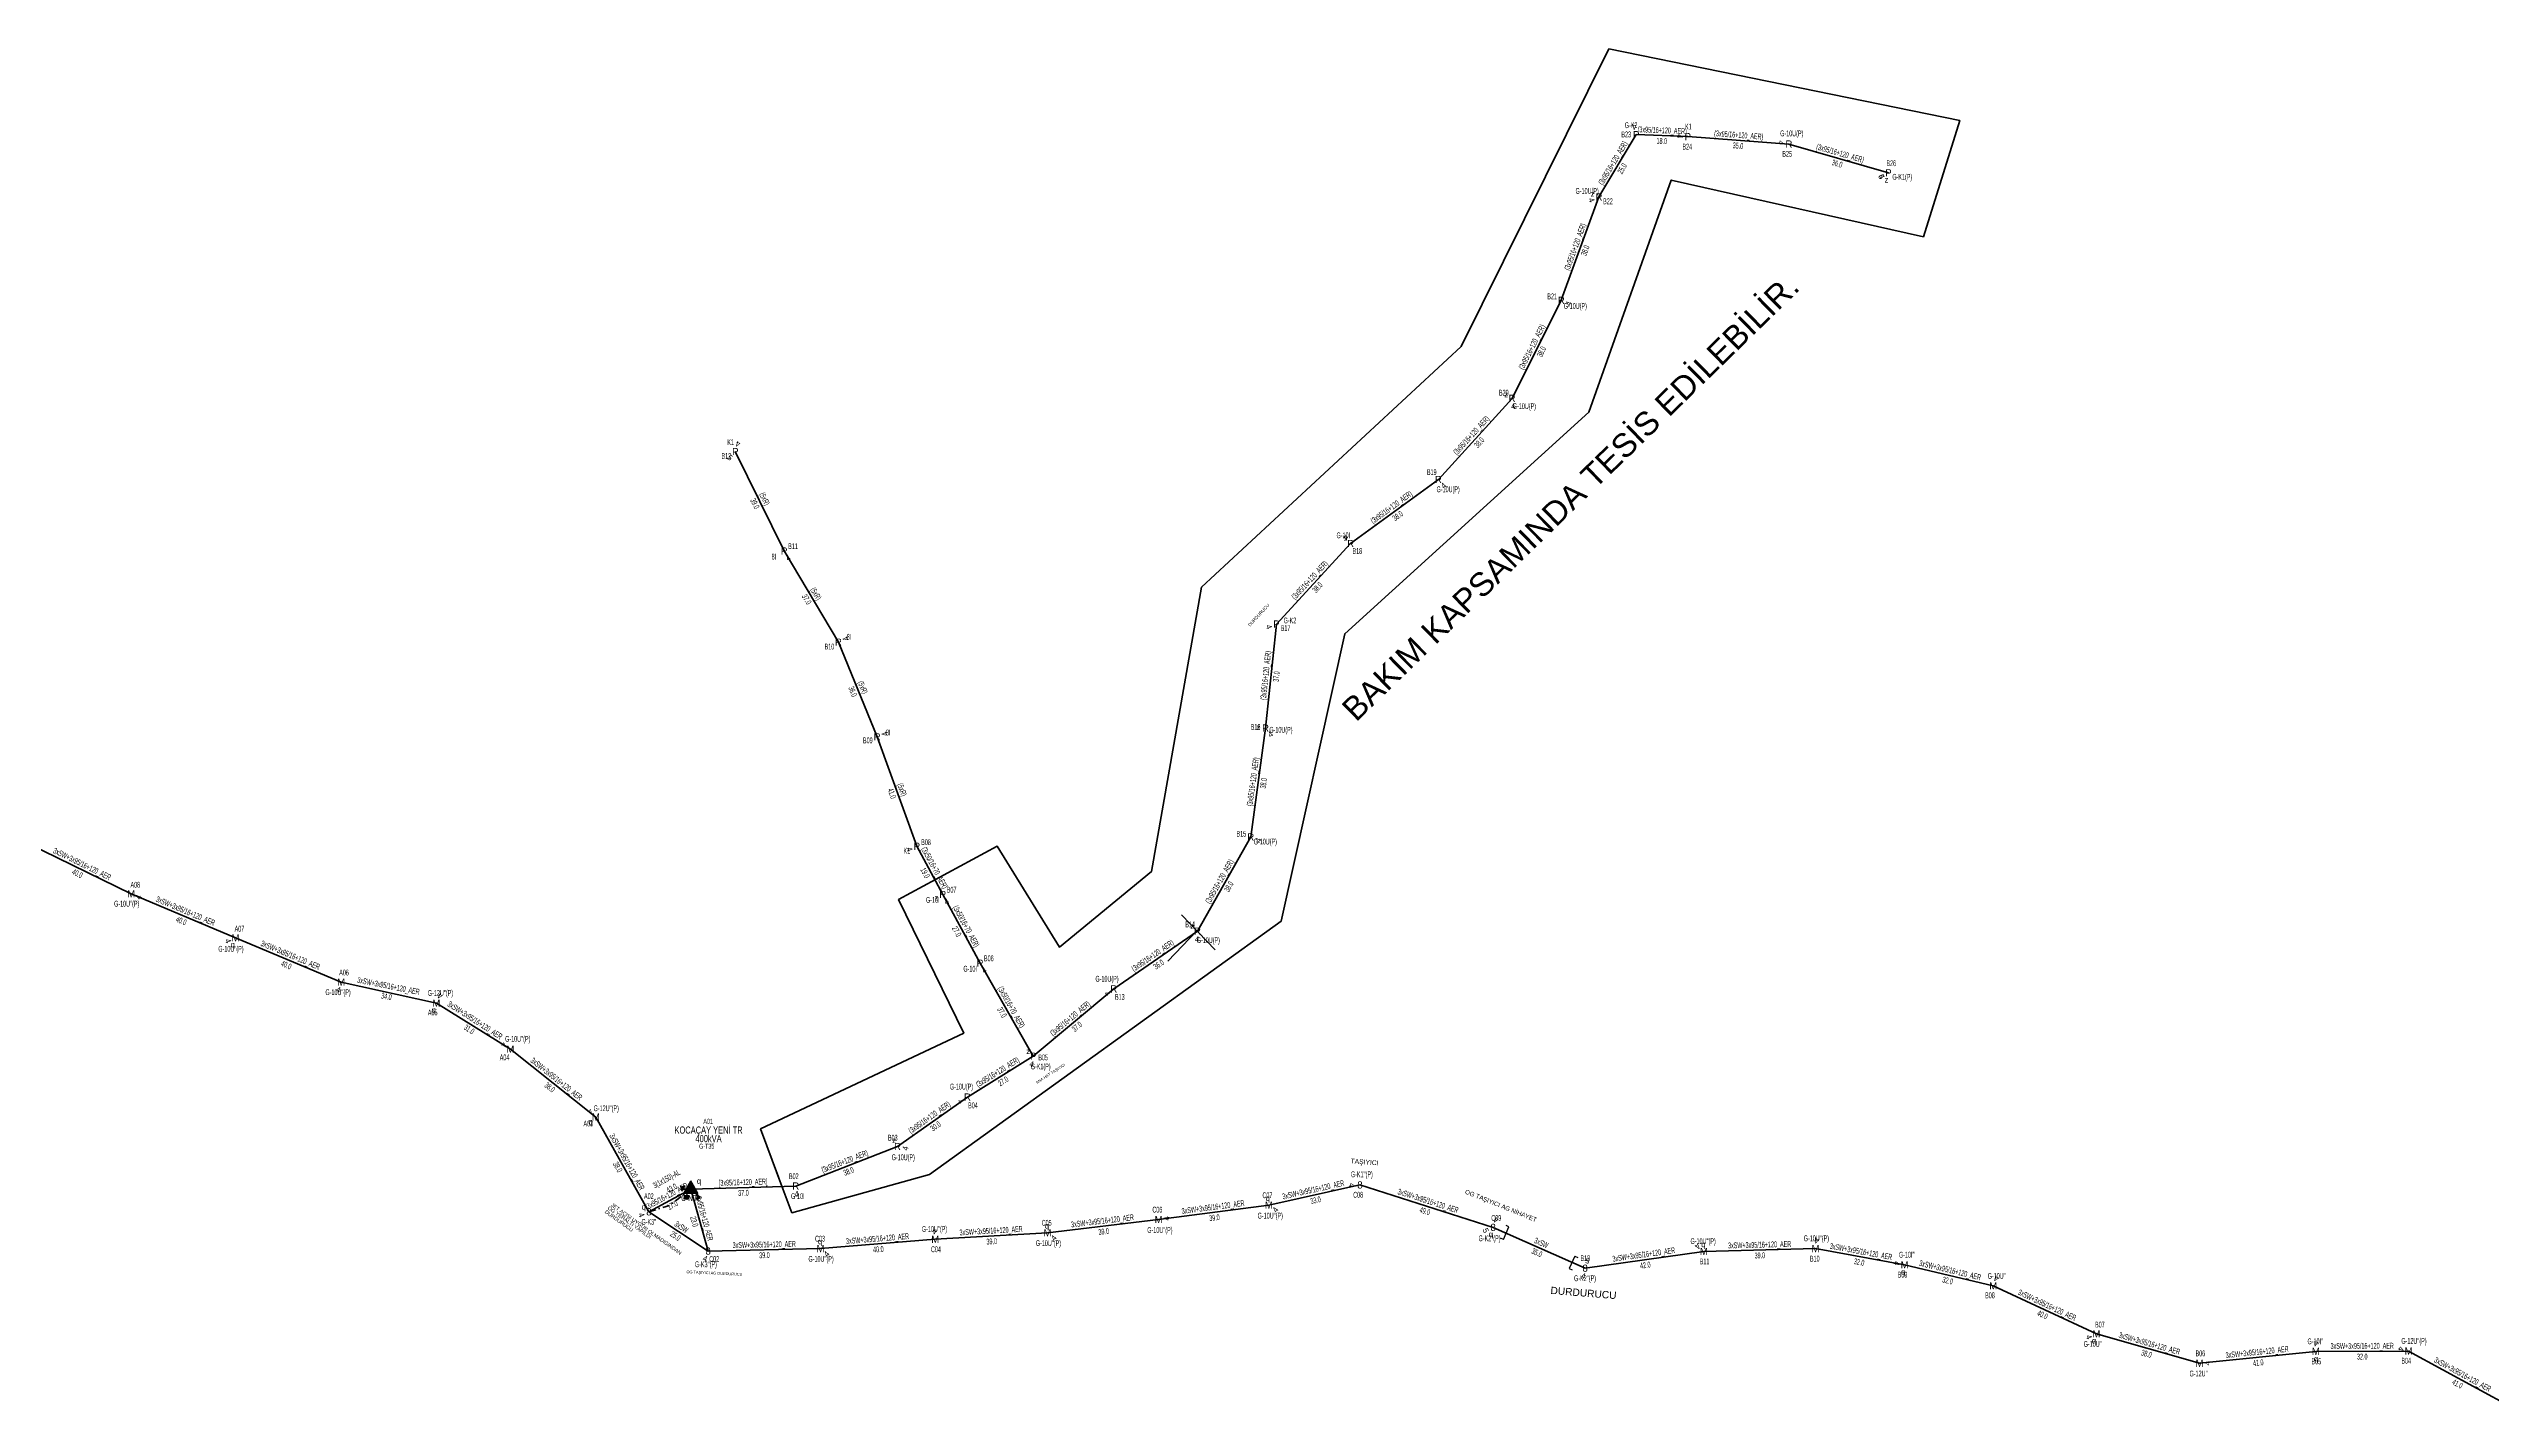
# Model space of a CAD drawing. Header units: millimetres. Extents: x 533048 to 542367, y 4141668 to 4149433.
# Drawn here: x 533902 to 534757, y 4144435 to 4144911 of the extents above; entities that cross this region are included whole.
import ezdxf
from ezdxf.enums import TextEntityAlignment as Align

# ---------------------------------------------------------------- set-up
doc = ezdxf.new("R2010")
doc.units = ezdxf.units.MM
doc.linetypes.add('DASHDOT', pattern=[5, 2.5, -1.25, 0, -1.25])
for name, color, linetype, lineweight in [('DIREK_AG_MEVCUT', 120, 'Continuous', 25), ('DIREK_AG_YENI', 108, 'Continuous', 25), ('DIREK_OG_YENI', 10, 'Continuous', 25), ('HAT_AG_HAVAI_BYSK', 3, 'Continuous', 50), ('HAT_AG_HAVAI_MEVCUT', 126, 'Continuous', 50), ('HAT_AG_HAVAI_YENI', 3, 'Continuous', 50), ('HAT_OG_HAVAI_YENI', 1, 'Continuous', 70), ('HAT_OG_YERALTI_YENI', 1, 'DASHDOT', 70), ('KULLANICI', 1, 'Continuous', 25), ('NODE_OG_MEVCUT', 5, 'Continuous', 25), ('TRAFO_TADILAT_BYSK', 5, 'Continuous', 30), ('TRAFO_YENI', 5, 'Continuous', 30)]:
    doc.layers.add(name, color=color, linetype=linetype, lineweight=lineweight)
doc.layers.add('NIA_AG', color=5, linetype='Continuous')
doc.styles.add('Direk', font='B_CAD')
doc.styles.get("Standard").update_dxf_attribs({"font": 'Arial'})

# ---------------------------------------------------------------- blocks, each defined once
blk = doc.blocks.new('AG_NIA', base_point=(-64.4296, 129.8924))
at = {"layer": 'NIA_AG'}
for p, q in [((-64.429604, 132.292432), (-65.529604, 132.292432)), ((-64.429604, 127.492432), (-64.429604, 132.292432)), ((-64.429604, 127.492432), (-65.529604, 127.492432))]:
    blk.add_line(p, q, dxfattribs=at)
blk = doc.blocks.new('YENI_DIREK')
h = blk.add_hatch(color=32)
h.paths.add_polyline_path([(-3.28, -0.5), (-3.07, -0.63), (-2.64, 0.1), (-1.87, -0.35), (-1.77, -0.17), (-2.54, 0.28), (-2.11, 1.01), (-2.33, 1.14)])
h.paths.add_polyline_path([(-3.42, -0.17), (-3.29, -0.25), (-2.57, 0.98), (-2.7, 1.06)])
h.paths.add_polyline_path([(-3.5, 0.29), (-3.37, 0.22), (-3.01, 0.82), (-3.14, 0.9)])
h.paths.add_polyline_path([(-3.41, 0.73), (-3.54, 0.81), (-3.62, 0.68), (-3.49, 0.61)])
h.paths.add_polyline_path([(-1.26, -1.44), (-1.46, -1.44), (-1.47, -2.34), (-2.22, -2.34), (-2.48, -3.47), (-2.38, -3.47), (-2.17, -2.54), (-1.87, -2.54), (-2.08, -3.47), (-1.98, -3.47), (-1.77, -2.54), (-1.47, -2.54), (-1.68, -3.48), (-1.58, -3.48), (-1.37, -2.54), (-1.07, -2.54), (-1.28, -3.48), (-1.18, -3.48), (-0.97, -2.54), (-0.67, -2.55), (-0.88, -3.48), (-0.78, -3.48), (-0.52, -2.35), (-1.27, -2.34)])
at = {"layer": 'TRAFO_YENI'}
for points in [[(2.31, -1.57), (2.08, -1.92), (2.04, -1.44), (1.9, -1.44), (1.98, -2.32), (2.21, -1.96), (2.27, -2.67), (2.06, -2.67), (2.36, -2.87), (2.36, -2.86), (2.6, -2.49), (2.41, -2.63)], [(2.31, -1.57), (2.08, -1.92), (2.04, -1.44), (1.9, -1.44), (1.98, -2.32), (2.21, -1.96), (2.27, -2.67), (2.06, -2.67), (2.36, -2.87), (1.94, -3.19), (2.16, -3.79), (2.22, -3.74), (2.04, -3.26), (2.22, -3.13), (2.4, -3.6), (2.46, -3.56), (2.28, -3.08), (2.46, -2.94), (2.64, -3.42), (2.69, -3.38), (2.51, -2.9), (2.69, -2.76), (2.87, -3.24), (2.93, -3.2), (2.75, -2.72), (2.93, -2.58), (3.11, -3.06), (3.17, -3.01), (2.95, -2.42), (2.36, -2.86), (2.6, -2.49), (2.41, -2.63)], [(2.93, -2.58), (3.11, -3.06), (3.17, -3.01), (2.95, -2.42), (2.36, -2.86), (2.6, -2.49), (2.41, -2.63), (2.31, -1.57), (2.08, -1.92), (2.04, -1.44), (1.9, -1.44), (1.98, -2.32), (2.21, -1.96), (2.27, -2.67), (2.06, -2.67), (2.36, -2.87), (1.94, -3.19), (2.16, -3.79), (2.22, -3.74), (2.04, -3.26), (2.22, -3.13), (2.4, -3.6), (2.46, -3.56), (2.28, -3.08), (2.46, -2.94), (2.64, -3.42), (2.69, -3.38), (2.51, -2.9), (2.69, -2.76), (2.87, -3.24), (2.93, -3.2), (2.75, -2.72)]]:
    blk.add_hatch(color=32, dxfattribs=at).paths.add_polyline_path(points)
at = {"layer": 'TRAFO_TADILAT_BYSK', "color": 32, "flags": 128}
for points in [[(-3.49, 0.61), (-3.41, 0.73), (-3.54, 0.81), (-3.62, 0.68), (-3.49, 0.61)], [(-3.37, 0.22), (-3.01, 0.82), (-3.14, 0.9), (-3.5, 0.29), (-3.37, 0.22)], [(-3.29, -0.25), (-2.57, 0.98), (-2.7, 1.06), (-3.42, -0.17), (-3.29, -0.25)], [(-1.77, -0.17), (-2.54, 0.28), (-2.11, 1.01), (-2.33, 1.14), (-3.28, -0.5), (-3.07, -0.63), (-2.64, 0.1), (-1.87, -0.35), (-1.77, -0.17)], [(-1.26, -1.44), (-1.46, -1.44), (-1.47, -2.34), (-2.22, -2.34), (-2.48, -3.47), (-2.38, -3.47), (-2.17, -2.54), (-1.87, -2.54), (-2.08, -3.47), (-1.98, -3.47), (-1.77, -2.54), (-1.47, -2.54), (-1.68, -3.48), (-1.58, -3.48), (-1.37, -2.54), (-1.07, -2.54), (-1.28, -3.48), (-1.18, -3.48), (-0.97, -2.54), (-0.67, -2.55), (-0.88, -3.48), (-0.78, -3.48), (-0.52, -2.35), (-1.27, -2.34), (-1.26, -1.44)]]:
    blk.add_lwpolyline(points, dxfattribs=at)
at = {"layer": 'TRAFO_YENI', "linetype": 'Continuous'}
for p, q in [((-2.5, -1.44), (0, 2.89)), ((2.5, -1.44), (0, 2.89)), ((-2.5, -1.44), (2.5, -1.44))]:
    blk.add_line(p, q, dxfattribs=at)
at = {"layer": 'TRAFO_YENI', "color": 32, "flags": 128}
blk.add_lwpolyline([(1.9, -1.44), (2.04, -1.44), (2.08, -1.92), (2.31, -1.57), (2.41, -2.63), (2.6, -2.49), (2.36, -2.86), (2.95, -2.42), (3.17, -3.01), (3.11, -3.06), (2.93, -2.58), (2.75, -2.72), (2.93, -3.2), (2.87, -3.24), (2.69, -2.76), (2.51, -2.9), (2.69, -3.38), (2.64, -3.42), (2.46, -2.94), (2.28, -3.08), (2.46, -3.56), (2.4, -3.6), (2.22, -3.13), (2.04, -3.26), (2.22, -3.74), (2.16, -3.79), (1.94, -3.19), (2.36, -2.87), (2.06, -2.67), (2.27, -2.67), (2.21, -1.96), (1.98, -2.32), (1.9, -1.44)], dxfattribs=at)
at = {"layer": 'TRAFO_YENI', "linetype": 'Continuous'}
for points in [[(-2.5, -1.44), (0, -1.44), (0, 2.89)], [(0, -1.44), (0, 2.89), (2.5, -1.44)]]:
    blk.add_solid(points, dxfattribs=at)

msp = doc.modelspace()

# ---------------------------------------------------------------- linework, layer by layer
at = {"layer": 'HAT_AG_HAVAI_BYSK'}
msp.add_line((534163.396, 4144512.732), (534126.67, 4144511.666), dxfattribs=at)
at = {"layer": 'HAT_AG_HAVAI_MEVCUT'}
for p, q in [((534444.519, 4144858.975), (534457.556, 4144880.805)), ((534475.629815, 4144880.11666), (534457.556, 4144880.805)), ((534475.629815, 4144880.11666), (534511.006, 4144877.521)), ((534511.006, 4144877.521), (534545.852, 4144867.441)), ((534431.338, 4144822.802), (534444.519, 4144858.975)), ((534414.115, 4144788.485), (534431.338, 4144822.802)), ((534388.334, 4144760.059), (534414.115, 4144788.485)), ((534159.343044, 4144735.054484), (534142.228, 4144769.859)), ((534357.617, 4144737.646), (534388.334, 4144760.059)), ((534178.317931, 4144703.15585), (534159.343044, 4144735.054484)), ((534331.635, 4144709.488), (534357.617, 4144737.646)), ((534327.816, 4144673.058), (534331.635, 4144709.488)), ((534191.879164, 4144670.002453), (534178.317931, 4144703.15585)), ((534191.879164, 4144670.002453), (534205.785517, 4144631.677777)), ((534322.653, 4144634.937), (534327.816, 4144673.058)), ((534205.785517, 4144631.677777), (534214.867, 4144614.797)), ((534303.999, 4144601.971), (534322.653, 4144634.937)), ((534227.917, 4144590.744), (534214.867, 4144614.797)), ((534274.711, 4144581.729), (534303.999, 4144601.971)), ((534246.521, 4144558.187), (534227.917, 4144590.744)), ((534246.521, 4144558.187), (534274.711, 4144581.729)), ((534223.482, 4144543.884), (534246.521, 4144558.187)), ((534199.01, 4144526.555), (534223.482, 4144543.884)), ((534163.396, 4144512.732), (534199.01, 4144526.555))]:
    msp.add_line(p, q, dxfattribs=at)
at = {"layer": 'HAT_AG_HAVAI_YENI'}
for p in [(534111.973, 4144503.686), (534132.715, 4144489.97)]:
    msp.add_line(p, (534126.67, 4144511.666), dxfattribs=at)
at = {"layer": 'HAT_OG_HAVAI_YENI'}
for p, q in [((533930.772, 4144615.003), (533894.762, 4144632.624)), ((533967.31, 4144599.597), (533930.772, 4144615.003)), ((534004.26, 4144584.123), (533967.31, 4144599.597)), ((534037.608, 4144576.752), (534004.26, 4144584.123)), ((534063.497, 4144560.621), (534037.608, 4144576.752)), ((534093.437, 4144536.887), (534063.497, 4144560.621)), ((534093.437, 4144536.887), (534111.973, 4144503.686)), ((534360.865, 4144513.113), (534328.965, 4144506.047)), ((534407.483604, 4144498.246329), (534360.865, 4144513.113)), ((534132.715, 4144489.97), (534111.973, 4144503.686)), ((534328.965, 4144506.047), (534290.392, 4144500.997)), ((534251.512, 4144496.367), (534212.22, 4144494.088)), ((534290.392, 4144500.997), (534251.512, 4144496.367)), ((534439.687, 4144483.975), (534407.483604, 4144498.246329)), ((534172.07, 4144490.818), (534132.715, 4144489.97)), ((534212.22, 4144494.088), (534172.07, 4144490.818)), ((534481.237, 4144489.827), (534439.687, 4144483.975)), ((534520.339, 4144490.808), (534481.237, 4144489.827)), ((534551.51, 4144485.131), (534520.339, 4144490.808)), ((534582.533, 4144477.769), (534551.51, 4144485.131)), ((534618.643, 4144460.956), (534582.533, 4144477.769)), ((534654.729, 4144450.665), (534618.643, 4144460.956)), ((534695.438, 4144454.843), (534654.729, 4144450.665)), ((534727.911492, 4144454.961562), (534695.438, 4144454.843)), ((534763.932, 4144435.316), (534727.911492, 4144454.961562))]:
    msp.add_line(p, q, dxfattribs=at)
at = {"layer": 'HAT_OG_YERALTI_YENI', "flags": 128}
for points in [[(534111.973, 4144503.686), (534119.202721, 4144505.951554), (534126.548532, 4144511.580681)], [(534126.548532, 4144511.580681), (534126.67, 4144511.666)]]:
    msp.add_lwpolyline(points, dxfattribs=at)
at = {"layer": 'KULLANICI', "color": 6, "lineweight": 53, "flags": 128}
msp.add_lwpolyline([(534156.711256, 4144517.384206), (534162.07043, 4144503.359134), (534210.188968, 4144516.814081), (534333.280226, 4144605.429349), (534355.538616, 4144706.087207), (534440.921641, 4144783.694328), (534469.821729, 4144864.925106), (534558.07741, 4144845.059436), (534570.778412, 4144885.767776), (534448.002058, 4144910.844114), (534396.276326, 4144806.69528), (534305.41531, 4144722.347599), (534287.897761, 4144622.789589), (534255.656755, 4144596.410584), (534233.905081, 4144631.670728), (534199.366917, 4144612.993437), (534222.194716, 4144566.300211), (534151.092986, 4144532.703943), (534157.32729, 4144515.810964)], dxfattribs=at)
at = {"layer": 'KULLANICI', "flags": 128}
for points in [[(534298.358801, 4144607.715184), (534310.204027, 4144595.419324)], [(534303.83078, 4144602.114452), (534293.59496, 4144591.427998)]]:
    msp.add_lwpolyline(points, dxfattribs=at)

# ---------------------------------------------------------------- block references
at = {"layer": 'NIA_AG'}
for p, rotation in [((534412.054834, 4144496.220532), 336.098888), ((534435.11577, 4144486.000797), 156.098888)]:
    msp.add_blockref('AG_NIA', p, dxfattribs=dict(at, rotation=rotation))
at = {"layer": 'TRAFO_YENI'}
msp.add_blockref('YENI_DIREK', (534126.67, 4144511.666), dxfattribs=at)

# ---------------------------------------------------------------- texts
at = {"layer": 'DIREK_AG_MEVCUT', "width": 0.53}
for s, p in [('B23', (534454.056742, 4144880.87705)), ('G-K2', (534455.760195, 4144884.114305)), ('K1', (534475.82567, 4144883.632171)), ('G-10U(P)', (534512.011003, 4144881.245471)), ('B24', (534475.435126, 4144876.622079)), ('B25', (534510.388305, 4144874.075938)), ('B26', (534546.824576, 4144870.803156)), ('G-K1(P)', (534550.695256, 4144866.039984)), ('G-10U(P)', (534440.383643, 4144861.101958)), ('B22', (534447.679789, 4144857.471867)), ('B21', (534428.124304, 4144824.18842)), ('G-10U(P)', (534436.244965, 4144820.830563)), ('B20', (534411.228094, 4144790.463831)), ('G-10U(P)', (534418.433411, 4144785.756084)), ('B12', (534139.087206, 4144768.314522)), ('K1', (534140.610139, 4144773.149022)), ('B19', (534385.994098, 4144762.661856)), ('G-10U(P)', (534391.730006, 4144756.656463)), ('8I', (534155.72557, 4144733.093142)), ('B11', (534162.419896, 4144736.72271)), ('G-10I', (534355.04216, 4144740.534996)), ('B18', (534359.945729, 4144735.033143)), ('B17', (534334.823873, 4144708.045402)), ('G-K2', (534336.368511, 4144710.725318)), ('B10', (534175.185566, 4144701.594347)), ('8I', (534182.010601, 4144704.996667)), ('B16', (534324.340973, 4144673.47536)), ('B09', (534188.613721, 4144668.742738)), ('8I', (534195.753532, 4144671.497075)), ('G-10U(P)', (534333.213807, 4144672.450209)), ('B08', (534208.980151, 4144633.107572)), ('B15', (534319.335975, 4144636.053847)), ('G-10U(P)', (534327.751898, 4144633.333733)), ('K1', (534202.276924, 4144630.107467)), ('B07', (534217.946331, 4144616.460647)), ('G-10I', (534211.357335, 4144612.900859)), ('B14', (534301.41552, 4144604.332277)), ('G-10U(P)', (534307.796044, 4144598.808744)), ('G-10I', (534224.434861, 4144588.804791)), ('B06', (534230.974802, 4144592.446895)), ('G-10U(P)', (534272.339779, 4144585.289744)), ('B13', (534276.829915, 4144578.943286)), ('G-K1(P)', (534249.121321, 4144554.588119)), ('B05', (534249.993842, 4144557.751833)), ('G-10U(P)', (534221.392238, 4144547.541343)), ('B04', (534225.417232, 4144540.967688)), ('B03', (534197.352961, 4144529.637892)), ('G-10U(P)', (534201.027563, 4144522.801359)), ('B02', (534162.701939, 4144516.162493)), ('G-10I', (534164.111923, 4144509.193452))]:
    msp.add_text(s, height=2.05, dxfattribs=at).set_placement(p, align=Align.MIDDLE_CENTER)
at = {"layer": 'DIREK_AG_MEVCUT', "color": 32, "style": 'Direk'}
for s, rotation, p in [('4', 553.152784, (534456.918864, 4144883.531547)), ('4', 267.3151, (534472.832888, 4144880.247821)), ('4', 260.351319, (534508.245609, 4144877.990298)), ('5', 298.866345, (534543.399905, 4144866.089249)), ('4', 298.866315, (534543.399904, 4144866.089251)), ('4', 292.272578, (534441.927905, 4144857.913763)), ('4', 425.730213, (534433.890536, 4144821.651106)), ('4', 367.751822, (534414.492671, 4144785.710587)), ('5', 318.685552, (534140.379465, 4144767.755926)), ('4', 521.185552, (534143.131012, 4144772.50939)), ('4', 400.530867, (534390.153601, 4144757.930843)), ('4', 218.913026, (534355.858208, 4144739.824681)), ('4', 389.606097, (534160.72634, 4144732.620046)), ('4', 290.658538, (534329.015041, 4144708.500166)), ('4', 474.37165, (534180.868417, 4144704.31128)), ('4', 470.519414, (534194.501514, 4144670.983923)), ('4', 397.931264, (534329.537204, 4144670.849503)), ('4', 426.520739, (534325.221172, 4144633.821432)), ('4', 292.027536, (534203.189906, 4144630.627631)), ('4', 388.431413, (534216.200098, 4144612.334715)), ('4', 357.430766, (534303.873486, 4144599.173815)), ('4', 389.429194, (534229.292773, 4144588.305302)), ('4', 306.763449, (534272.467883, 4144580.053165)), ('4', 348.841086, (534245.979114, 4144555.439936)), ('4', 302.523014, (534221.121108, 4144542.378613)), ('4', 436.780353, (534201.735802, 4144525.914683)), ('4', 366.550171, (534163.715405, 4144509.950277))]:
    msp.add_text(s, height=2, rotation=rotation, dxfattribs=at).set_placement(p, align=Align.MIDDLE_CENTER)
at = {"layer": 'DIREK_AG_MEVCUT', "style": 'Direk'}
for s, p in [('P', (534457.556, 4144880.805)), ('P', (534475.629815, 4144880.11666)), ('R', (534511.006, 4144877.521)), ('P', (534545.852, 4144867.441)), ('R', (534444.519, 4144858.975)), ('R', (534431.338, 4144822.802)), ('R', (534414.115, 4144788.485)), ('P', (534142.228, 4144769.859)), ('R', (534388.334, 4144760.059)), ('R', (534159.343044, 4144735.054484)), ('R', (534357.617, 4144737.646)), ('P', (534331.635, 4144709.488)), ('R', (534178.317931, 4144703.15585)), ('R', (534327.816, 4144673.058)), ('R', (534191.879164, 4144670.002453)), ('P', (534205.785517, 4144631.677777)), ('R', (534322.653, 4144634.937)), ('R', (534214.867, 4144614.797)), ('R', (534303.999, 4144601.971)), ('R', (534227.917, 4144590.744)), ('R', (534274.711, 4144581.729)), ('P', (534246.521, 4144558.187)), ('R', (534223.482, 4144543.884)), ('R', (534199.01, 4144526.555)), ('R', (534163.396, 4144512.732))]:
    msp.add_text(s, height=2.5, dxfattribs=at).set_placement(p, align=Align.MIDDLE_CENTER)
at = {"layer": 'DIREK_AG_MEVCUT', "color": 40, "style": 'Direk'}
for p in [(534545.157303, 4144865.03946), (534442.261293, 4144860.048667), (534412.052924, 4144789.898451), (534355.953622, 4144739.512326), (534325.333838, 4144673.356114), (534212.667478, 4144613.60868), (534302.153657, 4144603.657627), (534244.753233, 4144559.954767), (534197.826401, 4144528.757066)]:
    msp.add_text('z', height=2, dxfattribs=at).set_placement(p, align=Align.MIDDLE_CENTER)
at = {"layer": 'DIREK_AG_YENI', "color": 4, "style": 'Direk'}
msp.add_text('q', height=2, dxfattribs=at).set_placement((534129.498427, 4144514.494427), align=Align.MIDDLE_CENTER)
at = {"layer": 'DIREK_OG_YENI', "style": 'Direk'}
for s, p in [('M', (533930.772, 4144615.003)), ('M', (533967.31, 4144599.597)), ('M', (534004.26, 4144584.123)), ('M', (534037.608, 4144576.752)), ('M', (534063.497, 4144560.621)), ('M', (534093.437, 4144536.887)), ('8', (534360.865, 4144513.113)), ('8', (534111.973, 4144503.686)), ('M', (534328.965, 4144506.047)), ('M', (534212.22, 4144494.088)), ('M', (534251.512, 4144496.367)), ('M', (534290.392, 4144500.997)), ('8', (534407.483604, 4144498.246329)), ('8', (534132.715, 4144489.97)), ('M', (534172.07, 4144490.818)), ('M', (534481.237, 4144489.827)), ('M', (534520.339, 4144490.808)), ('M', (534551.51, 4144485.131)), ('8', (534439.687, 4144483.975)), ('M', (534582.533, 4144477.769)), ('M', (534618.643, 4144460.956)), ('M', (534695.438, 4144454.843)), ('M', (534727.911492, 4144454.961562)), ('M', (534654.729, 4144450.665))]:
    msp.add_text(s, height=2.5, dxfattribs=at).set_placement(p, align=Align.MIDDLE_CENTER)
at = {"layer": 'DIREK_OG_YENI', "width": 0.53}
for s, p in [('A08', (533932.221663, 4144618.188667)), ("G-10U''(P)", (533929.213969, 4144611.579192)), ('A07', (533968.665895, 4144602.823693)), ("G-10U''(P)", (533965.706245, 4144595.780462)), ("G-10U''(P)", (534003.188954, 4144580.598477)), ('A06', (534005.277644, 4144587.471791)), ("G-12U''(P)", (534039.045168, 4144580.33521)), ('A05', (534036.305098, 4144573.503547)), ("G-10U''(P)", (534066.087582, 4144564.250781)), ('A04', (534061.463768, 4144557.772147)), ("G-12U''(P)", (534097.062373, 4144539.96892)), ('A03', (534090.770341, 4144534.62008)), ("G-K1''(P)", (534361.53075, 4144516.836779)), ('A02', (534111.973, 4144509.186)), ('C06', (534289.957885, 4144504.469973)), ("G-10U''(P)", (534329.478542, 4144502.355012)), ('C07', (534328.482805, 4144509.513625)), ('C08', (534360.249025, 4144509.66763)), ("G-K3''", (534111.973, 4144500.186)), ('C03', (534171.890163, 4144494.313377)), ("G-10U''(P)", (534211.968606, 4144497.694104)), ('C05', (534251.20359, 4144499.853385)), ("G-10U''(P)", (534290.851523, 4144497.320763)), ("G-K2''(P)", (534406.229289, 4144494.444407)), ('C09', (534408.580173, 4144501.570112)), ("G-10U''(P)", (534520.620004, 4144494.425023)), ("G-K3''(P)", (534131.940402, 4144485.34074)), ('C02', (534134.848987, 4144487.195816)), ("G-10U''(P)", (534172.254197, 4144487.237876)), ('C04', (534212.463407, 4144490.596474)), ("G-10U''(P)", (534251.833233, 4144492.735652)), ('B12', (534439.726823, 4144487.474773)), ("G-10U''(P)", (534480.98486, 4144493.433383)), ('B11', (534481.481106, 4144486.335523)), ('B10', (534520.067905, 4144487.318515)), ("G-10I''", (534552.254452, 4144488.683397)), ("G-K2''(P)", (534439.646969, 4144480.456943)), ('B09', (534550.792123, 4144481.705412)), ("G-10U''", (534583.749665, 4144481.270979)), ('B08', (534581.384369, 4144474.462847)), ('B07', (534619.865407, 4144464.235592)), ("G-10U''", (534617.343539, 4144457.469679)), ('B06', (534655.035788, 4144454.151529)), ("G-10I''", (534695.258007, 4144458.3706)), ('B05', (534695.616353, 4144451.347547)), ('B04', (534727.073946, 4144451.563251)), ("G-12U''(P)", (534729.796927, 4144458.506643)), ("G-12U''", (534654.414768, 4144447.093871))]:
    msp.add_text(s, height=2.05, dxfattribs=at).set_placement(p, align=Align.MIDDLE_CENTER)
at = {"layer": 'DIREK_OG_YENI', "color": 32, "style": 'Direk'}
for s, rotation, p in [('4', 426.334663, (533933.336536, 4144613.879098)), ('4', 292.172441, (533964.717054, 4144598.540293)), ('4', 340.186872, (534003.31093, 4144581.488751)), ('4', 513.109369, (534038.874409, 4144579.24924)), ('4', 236.279069, (534061.168096, 4144562.175415)), ('4', 225.981628, (534091.423472, 4144538.832689)), ('4', 271.176595, (534358.06559, 4144513.055505)), ('4', 415.204227, (534331.264336, 4144504.449172)), ('4', 292.5, (534109.386137, 4144502.614486)), ('4', 183.653687, (534212.041568, 4144496.882309)), ('4', 410.92317, (534253.685644, 4144494.601987)), ('4', 457.291845, (534293.169355, 4144501.352386)), ('5', 292.509529, (534404.896919, 4144497.174385)), ('4', 518.920171, (534408.490675, 4144500.858953)), ('4', 338.512775, (534131.689377, 4144487.364602)), ('4', 408.800712, (534174.176785, 4144488.973696)), ('5', 161.911188, (534440.556374, 4144486.636614)), ('4', 231.008133, (534479.060741, 4144491.588788)), ('4', 532.617916, (534520.698759, 4144493.584792)), ('4', 258.92118, (534548.762181, 4144485.669046)), ('4', 347.723486, (534439.091636, 4144481.239028)), ('4', 517.937358, (534583.584736, 4144480.363966)), ('4', 292.295534, (534616.05233, 4144459.893725)), ('4', 539.118534, (534695.481075, 4144457.642669)), ('4', 253.655033, (534725.224655, 4144455.749538)), ('4', 450.41558, (534657.528926, 4144450.685309))]:
    msp.add_text(s, height=2, rotation=rotation, dxfattribs=at).set_placement(p, align=Align.MIDDLE_CENTER)
at = {"layer": 'DIREK_OG_YENI', "color": 4, "style": 'Direk'}
for p in [(533966.341504, 4144597.292219), (534036.677356, 4144574.431677), (534091.532243, 4144535.267771), (534110.205233, 4144505.453767), (534328.620575, 4144508.523161), (534251.291707, 4144498.857275), (534406.70034, 4144495.872198), (534171.941545, 4144493.314698), (534481.062638, 4144492.320912), (534550.99723, 4144482.684152), (534617.769852, 4144458.613435), (534695.565395, 4144452.346248)]:
    msp.add_text('q', height=2, dxfattribs=at).set_placement(p, align=Align.MIDDLE_CENTER)
at = {"layer": 'HAT_AG_HAVAI_BYSK', "lineweight": 30, "width": 0.53}
msp.add_text('[3x95/16+120_AER]', height=2.05, rotation=361.662587, dxfattribs=at).set_placement((534145.008338, 4144513.048642, 267063.335), align=Align.CENTER)
msp.add_text('37.0', height=2.05, rotation=361.662587, dxfattribs=at).set_placement((534145.057662, 4144511.349358, 267063.335), align=Align.TOP_CENTER)
at = {"layer": 'HAT_AG_HAVAI_MEVCUT', "lineweight": 30, "width": 0.53}
for s, rotation, p in [('(3x95/16+120_AER)', 357.818949, (534466.625256, 4144881.310214, 267228.778)), ('(3x95/16+120_AER)', 355.803551, (534493.380107, 4144879.666551, 267255.503)), ('(3x95/16+120_AER)', 59.154111, (534450.307733, 4144870.325821, 267228.778)), ('(3x95/16+120_AER)', 343.866282, (534528.665198, 4144873.297523, 267272.926)), ('(3x95/16+120_AER)', 69.978877, (534437.129869, 4144841.179512, 267222.2595)), ('(3x95/16+120_AER)', 63.348862, (534421.966809, 4144806.024773, 267215.669)), ('(3x95/16+120_AER)', 47.7935, (534400.594881, 4144774.843034, 267207.0575)), ('(5xR)', 296.18555, (534151.548286, 4144752.83183, 267071.114)), ('(3x95/16+120_AER)', 36.116775, (534372.474482, 4144749.539145, 267194.167)), ('(3x95/16+120_AER)', 47.301599, (534344.001307, 4144724.143418, 267178.8085)), ('(5xR)', 300.746278, (534169.561011, 4144719.539719, 267079.671522)), ('(3x95/16+120_AER)', 84.015474, (534328.880132, 4144691.361621, 267165.8175)), ('(5xR)', 292.246773, (534185.885275, 4144686.900959, 267089.158966)), ('(3x95/16+120_AER)', 82.286955, (534324.39219, 4144654.11158, 267163.908)), ('(5xR)', 289.943625, (534199.631365, 4144651.130046, 267102.892758)), ('(3x50/16+70_AER)', 298.279265, (534211.07481, 4144623.640093, 267107.4335)), ('(3x95/16+120_AER)', 60.4964, (534312.586224, 4144618.872607, 267161.3265)), ('(3x50/16+70_AER)', 298.482127, (534222.139121, 4144603.175852, 267107.4335)), ('(3x95/16+120_AER)', 34.649758, (534288.871725, 4144592.549246, 267151.9995)), ('(3x50/16+70_AER)', 299.744881, (534237.957007, 4144574.887218, 267113.9585)), ('(3x95/16+120_AER)', 39.865893, (534260.071156, 4144570.610415, 267137.3555)), ('(3x95/16+120_AER)', 31.832708, (534234.553175, 4144551.757653, 267123.2605)), ('(3x95/16+120_AER)', 35.302898, (534210.754786, 4144535.913192, 267111.741)), ('(3x95/16+120_AER)', 21.21292, (534180.89544, 4144520.435906, 267099.505))]:
    msp.add_text(s, height=2.05, rotation=rotation, dxfattribs=at).set_placement(p, align=Align.CENTER)
for s, rotation, p in [('18.0', 357.818949, (534466.560559, 4144879.611446, 267228.778)), ('35.0', 355.803551, (534493.255707, 4144877.971109, 267255.503)), ('36.0', 343.866282, (534528.192802, 4144871.664477, 267272.926)), ('25.0', 59.154111, (534451.767267, 4144869.454179, 267228.778)), ('38.0', 69.978877, (534438.727131, 4144840.597488, 267222.2595)), ('38.0', 63.348862, (534423.486191, 4144805.262227, 267215.669)), ('38.0', 47.7935, (534401.854119, 4144773.700966, 267207.0575)), ('39.0', 296.18555, (534150.022758, 4144752.081655, 267071.114)), ('38.0', 36.116775, (534373.476518, 4144748.165855, 267194.167)), ('37.0', 300.746278, (534168.099964, 4144718.670615, 267079.671522)), ('38.0', 47.301599, (534345.250693, 4144722.990582, 267178.8085)), ('37.0', 84.015474, (534330.570868, 4144691.184379, 267165.8175)), ('36.0', 292.246773, (534184.31182, 4144686.257345, 267089.158966)), ('41.0', 289.943625, (534198.033316, 4144650.550184, 267102.892758)), ('38.0', 82.286955, (534326.07681, 4144653.88342, 267163.908)), ('19.0', 298.279265, (534209.577707, 4144622.834685, 267107.4335)), ('38.0', 60.4964, (534314.065776, 4144618.035393, 267161.3265)), ('27.0', 298.482127, (534220.644879, 4144602.365148, 267107.4335)), ('36.0', 34.649758, (534289.838275, 4144591.150754, 267151.9995)), ('37.0', 299.744881, (534236.480993, 4144574.043782, 267113.9585)), ('37.0', 39.865893, (534261.160844, 4144569.305585, 267137.3555)), ('27.0', 31.832708, (534235.449825, 4144550.313347, 267123.2605)), ('30.0', 35.302898, (534211.737214, 4144534.525808, 267111.741)), ('38.0', 21.21292, (534181.51056, 4144518.851094, 267099.505))]:
    msp.add_text(s, height=2.05, rotation=rotation, dxfattribs=at).set_placement(p, align=Align.TOP_CENTER)
at = {"layer": 'HAT_AG_HAVAI_YENI', "lineweight": 30, "width": 0.53}
for rotation, p in [(28.500542, (534118.915908, 4144508.422991)), (285.569049, (534130.511312, 4144501.04614, 267063.335))]:
    msp.add_text('3x95/16+120_AER', height=2.05, rotation=rotation, dxfattribs=at).set_placement(p, align=Align.CENTER)
for s, rotation, p in [('17.0', 28.500542, (534119.727092, 4144506.929009)), ('23.0', 285.569049, (534128.873688, 4144500.58986, 267063.335))]:
    msp.add_text(s, height=2.05, rotation=rotation, dxfattribs=at).set_placement(p, align=Align.TOP_CENTER)
at = {"layer": 'HAT_OG_HAVAI_YENI', "lineweight": 30, "width": 0.53}
for s, rotation, p in [('3xSW+3x95/16+120_AER', 333.925819, (533913.140604, 4144624.576992, 266947.381)), ('3xSW+3x95/16+120_AER', 337.137609, (533949.371241, 4144608.083225, 266965.386)), ('3xSW+3x95/16+120_AER', 337.276935, (533986.113336, 4144592.644025, 266983.655)), ('3xSW+3x95/16+120_AER', 348.916677, (534020.651901, 4144581.778146, 267002.13)), ('3xSW+3x95/16+120_AER', 327.373472, (534050.565287, 4144569.908872, 267018.3585)), ('3xSW+3x95/16+120_AER', 321.595477, (534078.995028, 4144549.420098, 267031.7485)), ('3xSW+3x95/16+120_AER', 299.174467, (534103.447168, 4144520.70085, 267055.9865)), ('3xSW+3x95/16+120_AER', 372.618963, (534344.736912, 4144510.448962, 267164.4825)), ('3xSW+3x95/16+120_AER', 367.458775, (534309.568159, 4144504.364808, 267145.196)), ('3xSW+3x95/16+120_AER', 342.285427, (534384.434181, 4144506.560667, 267180.440108)), ('3xSW', 326.524652, (534122.812841, 4144497.537005, 267055.9865)), ('3xSW+3x95/16+120_AER', 364.656154, (534192.076001, 4144493.300195, 267086.035)), ('3xSW+3x95/16+120_AER', 363.319529, (534231.816781, 4144496.076074, 267106.11)), ('3xSW+3x95/16+120_AER', 366.79105, (534270.851488, 4144499.526036, 267125.756)), ('3xSW+3x95/16+120_AER', 361.234387, (534152.374189, 4144491.243803, 267066.3575)), ('3xSW', 336.099111, (534423.929688, 4144491.887848, 267203.741802)), ('3xSW+3x95/16+120_AER', 368.016744, (534460.343461, 4144487.742767, 267219.843504)), ('3xSW+3x95/16+120_AER', 361.437148, (534500.766682, 4144491.167233, 267240.6185)), ('3xSW+3x95/16+120_AER', 349.67817, (534536.076801, 4144488.805744, 267260.1695)), ('3xSW+3x95/16+120_AER', 346.650206, (534567.217761, 4144482.277032, 267275.755)), ('3xSW+3x95/16+120_AER', 335.033073, (534600.946781, 4144470.133069, 267291.2665)), ('3xSW+3x95/16+120_AER', 344.082918, (534636.919109, 4144456.627911, 267309.3215)), ('3xSW+3x95/16+120_AER', 365.859799, (534674.99672, 4144453.599558, 267327.3645)), ('3xSW+3x95/16+120_AER', 360.209189, (534711.671643, 4144455.752275, 267347.719)), ('3xSW+3x95/16+120_AER', 331.391977, (534746.328739, 4144445.88501, 267363.955746))]:
    msp.add_text(s, height=2.05, rotation=rotation, dxfattribs=at).set_placement(p, align=Align.CENTER)
for s, rotation, p in [('40.0', 333.925819, (533912.393396, 4144623.050008, 266947.381)), ('40.0', 337.137609, (533948.710759, 4144606.516775, 266965.386)), ('40.0', 337.276935, (533985.456664, 4144591.075975, 266983.655)), ('34.0', 348.916677, (534020.325099, 4144580.109854, 267002.13)), ('31.0', 327.373472, (534049.648713, 4144568.477128, 267018.3585)), ('38.0', 321.595477, (534077.938972, 4144548.087902, 267031.7485)), ('38.0', 299.174467, (534101.962832, 4144519.87215, 267055.9865)), ('33.0', 372.618963, (534345.108304, 4144508.790026, 267164.4825)), ('49.0', 342.285427, (534383.916913, 4144504.941274, 267180.440108)), ('25.0', 326.524652, (534121.875159, 4144496.118995, 267055.9865)), ('39.0', 366.79105, (534271.052512, 4144497.837964, 267125.756)), ('39.0', 367.458775, (534309.788841, 4144502.679192, 267145.196)), ('39.0', 361.234387, (534152.410811, 4144489.544197, 267066.3575)), ('40.0', 364.656154, (534192.213999, 4144491.605805, 267086.035)), ('39.0', 363.319529, (534231.915219, 4144494.378926, 267106.11)), ('35.0', 336.099111, (534423.240924, 4144490.333627, 267203.741802)), ('42.0', 368.016744, (534460.580547, 4144486.05938, 267219.843504)), ('39.0', 361.437148, (534500.809318, 4144489.467767, 267240.6185)), ('32.0', 349.67817, (534535.772199, 4144487.133256, 267260.1695)), ('32.0', 346.650206, (534566.825239, 4144480.622968, 267275.755)), ('40.0', 335.033073, (534600.229219, 4144468.591931, 267291.2665)), ('38.0', 344.082918, (534636.452891, 4144454.993089, 267309.3215)), ('41.0', 365.859799, (534675.17028, 4144451.908442, 267327.3645)), ('32.0', 360.209189, (534711.677849, 4144454.052287, 267347.719)), ('41.0', 331.391977, (534745.514754, 4144444.392553, 267363.955746))]:
    msp.add_text(s, height=2.05, rotation=rotation, dxfattribs=at).set_placement(p, align=Align.TOP_CENTER)
at = {"layer": 'HAT_OG_YERALTI_YENI', "lineweight": 30, "width": 0.53}
msp.add_text('3(1x150)-AL', height=2.05, rotation=388.976862, dxfattribs=at).set_placement((534118.645196, 4144514.363177), align=Align.CENTER)
msp.add_text('43.0', height=2.05, rotation=388.976862, dxfattribs=at).set_placement((534119.468772, 4144512.875991), align=Align.TOP_CENTER)
at = {"layer": 'KULLANICI', "color": 6, "lineweight": 90}
msp.add_text('BAKIM KAPSAMINDA TESİS EDİLEBİLİR.', height=8.171119, rotation=44.271244, dxfattribs=at).set_placement((534434.560914, 4144753.817313), align=Align.MIDDLE_CENTER)
at = {"layer": 'KULLANICI'}
for s, height, rotation, p in [('DURDURUCU', 1.1203, 47.1422, (534325.007394, 4144713.011807)), ('ANA HAT TAŞIYICI', 0.971099, 32.968974, (534252.296993, 4144552.496067)), ('TAŞIYICI', 1.683549, 355.695771, (534362.556235, 4144521.99797)), ('OG TAŞIYICI AG NİHAYET', 1.557684, 337.9727, (534410.507626, 4144506.566415)), ('OG TAŞIYICI AG DURDURUCU', 0.965601, 357.278561, (534134.947277, 4144482.730917)), ('DURDURUCU', 2.5496, 355.462444, (534439.220339, 4144476.599034))]:
    msp.add_text(s, height=height, rotation=rotation, dxfattribs=at).set_placement(p, align=Align.TOP_CENTER)
for s, p in [('DURDURUCU', (534096.401053, 4144503.399932)), ('OG YERALTI YAPILDI', (534097.399125, 4144504.75731)), ('JET AÇISI UYGUN OLMADIGINDAN ', (534098.572437, 4144505.8132))]:
    msp.add_text(s, height=1.287791, rotation=324.591544, dxfattribs=at).set_placement(p)
at = {"layer": 'NODE_OG_MEVCUT', "style": 'Direk'}
msp.add_text('A', height=1.4, dxfattribs=at).set_placement((534126.548532, 4144511.580681), align=Align.MIDDLE_CENTER)
at = {"layer": 'NODE_OG_MEVCUT', "width": 0.6}
msp.add_text('O-N01', height=2.1, dxfattribs=at).set_placement((534126.548532, 4144509.580681), align=Align.TOP_CENTER)
at = {"layer": 'TRAFO_YENI', "width": 0.6}
for s, height, p in [('KOCAÇAY YENİ TR', 2.5, (534132.874029, 4144531.08185)), ('400kVA', 2.5, (534132.874029, 4144528.08185)), ('A01', 1.8, (534132.728691, 4144534.470246))]:
    msp.add_text(s, height=height, dxfattribs=at).set_placement(p, align=Align.CENTER)
msp.add_text('G-T35', height=1.8, dxfattribs=at).set_placement((534132.233489, 4144527.564488), align=Align.TOP_CENTER)

doc.saveas('drawing.dxf')
